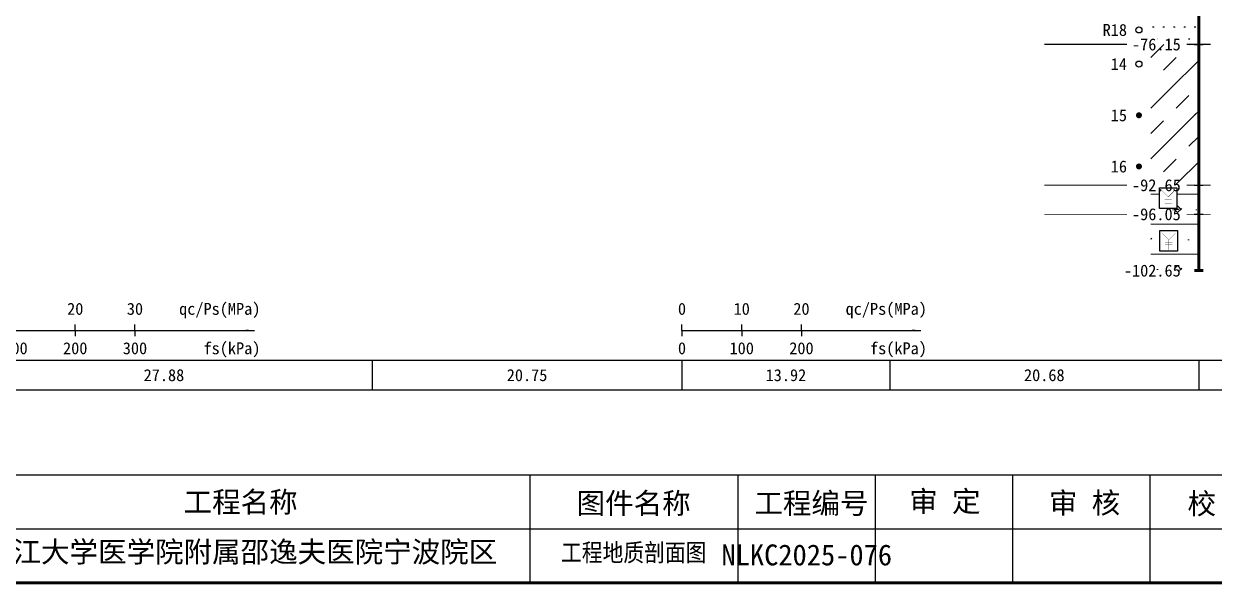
# Model space of a CAD drawing. Extents: x -37 to 3540, y -1485 to 297.
# Drawn here: x 2155.5 to 2354.9, y -282.2 to -188.5 of the extents above; entities that cross this region are included whole.
import ezdxf
from ezdxf.enums import TextEntityAlignment as Align

# ---------------------------------------------------------------- set-up
doc = ezdxf.new("R2010")
doc.units = 0
doc.layers.get('0').update_dxf_attribs({"linetype": 'CONTINUOUS'})
for name, color, linetype in [('FRAME', 7, 'CONTINUOUS'), ('HOLE', 41, 'CONTINUOUS'), ('LagendAid', 7, 'CONTINUOUS'), ('LegendAid', 7, 'CONTINUOUS'), ('RULER', 7, 'CONTINUOUS'), ('SAMPLE', 1, 'CONTINUOUS'), ('STRATUM', 241, 'CONTINUOUS')]:
    doc.layers.add(name, color=color, linetype=linetype)
doc.layers.add('HATCH', color=7, linetype='CONTINUOUS', lineweight=13)
doc.styles.add('ST', font='')
doc.styles.get('ST').set_extended_font_data('SimSun')
pattern_1 = [(45, (2063.151, -294.5), (-5, 5), [0.8, -6.27107]), (315, (2063.151, -294.5), (5, 5), [0.8, -6.27107]), (315, (2063.717, -293.934), (5, 5), [0.8, -6.27107]), (45, (2063.717, -295.066), (-5, 5), [1, -6.07107]), (0, (2063.1513, -297), (0, 5), []), (0, (2063.1513, -294.6), (5.2, 5), [0.2, -3.7])]

# ---------------------------------------------------------------- blocks, each defined once
blk = doc.blocks.new('图签_A3长')
for p, q in [((0, 18), (-380, 18)), ((-222.82, 0), (-222.82, 18)), ((-188, 0), (-188, 18)), ((-165, 0), (-165, 18)), ((-142, 0), (-142, 18)), ((-119, 0), (-119, 18)), ((-320, 9), (0, 9)), ((-380, 0), (0, 0))]:
    blk.add_line(p, q)
at = {"style": 'ST'}
for s, p in [('工程名称', (-271.3, 13.5)), ('图件名称', (-205.49, 13.3)), ('工程编号', (-175.73, 13.3)), ('审 定', (-153.38, 13.61)), ('审 核', (-129.99, 13.36)), ('校 对', (-106.8, 13.23))]:
    blk.add_text(s, height=3.5, dxfattribs=at).set_placement(p, align=Align.MIDDLE_CENTER)
for tag, p in [('01＿单位名称', (-349.98, 8.36)), ('02＿工程名称', (-271.3, 5.16)), ('04＿工程编号', (-176.51, 4.65)), ('05＿日期', (-35.59, 4.65)), ('06＿图号', (-11.16, 4.91))]:
    blk.add_attdef(tag, text='', height=3.5, dxfattribs=at).set_placement(p, align=Align.MIDDLE_CENTER)
at = {"style": 'ST', "width": 0.85}
blk.add_attdef('03＿图件名称', text='', height=3, dxfattribs=at).set_placement((-205.49, 5.05), align=Align.MIDDLE_CENTER)
blk = doc.blocks.new('Arrow')
for points in [[(-3.984779, 0.348623), (0, 0), (-3.189535, 0)], [(-3.189535, 0), (0, 0), (-3.984779, -0.348623)]]:
    blk.add_solid(points)
blk = doc.blocks.new('SampleSoilDisturbed')
blk.add_circle((0, 0), 0.5)
blk = doc.blocks.new('SampleSoilUndisturbed')
at = {"const_width": 0.5}
blk.add_lwpolyline([(-0.25, 0, 1), (0.25, 0, 1)], format="xyb", close=True, dxfattribs=at)
blk = doc.blocks.new('FHt_FH')
at = {"const_width": 0.1}
for points in [[(-0.17, 0.96), (-2.32, 3.1)], [(-1.4, 0.08), (0.99, 0.08)], [(-0.17, 0.96), (1.95, 3.09)], [(-0.17, -2.47), (-0.17, 0.96)], [(-1.4, -0.54), (0.99, -0.54)], [(-1.4, -1.17), (0.99, -1.17)]]:
    blk.add_lwpolyline(points, dxfattribs=at)
at = {"layer": 'LagendAid', "color": 254}
blk.add_lwpolyline([(-3.15, 3.95), (2.66, 3.95), (2.66, -2.96), (-3.15, -2.96)], close=True, dxfattribs=at)
blk = doc.blocks.new('FHt_ZFH')
at = {"const_width": 0.1}
for points in [[(0, 0.88), (-2.15, 3.02)], [(-1.23, 0), (1.16, 0)], [(0, 0.88), (2.12, 3)], [(0, -2.56), (0, 0.88)], [(-1.23, -0.55), (1.16, -0.55)]]:
    blk.add_lwpolyline(points, dxfattribs=at)
at = {"layer": 'LegendAid', "color": 254}
blk.add_lwpolyline([(-3.04, 3.95), (2.93, 3.95), (2.93, -2.94), (-3.04, -2.94)], close=True, dxfattribs=at)

msp = doc.modelspace()

# ---------------------------------------------------------------- hatches: boundary and pattern name
at = {"layer": 'HATCH'}
h = msp.add_hatch(dxfattribs=at)
h.set_pattern_fill('FS', color=142, style=0)
h.set_pattern_definition([(82.875, (2062.3167, -298.206), (0.0003693, 10.0001764), [0.0893, -80.5337]), (143.13, (2062.4177, -298.2818), (-29.999964, 20.000054), [0.12627, -49.87373]), (172.875, (2062.5949, -298.304), (-70.0002457, 9.9996603), [0.17857, -80.44443]), (206.565, (2062.7733, -298.2147), (-9.999705, -9.99969), [0.19954, -22.16046]), (243.435, (2062.8626, -298.0363), (9e-06, -9.999696), [0.19954, -22.16146]), (255.964, (2062.9519, -297.679), (-0.0002, -9.999501), [0.36813, -40.86287]), (255.964, (2063.262, -296.439), (-0.0002, -9.999501), [1.27838, -39.95262]), (255.964, (2063.3304, -296.165), (-0.0002, -9.999501), [0.28235, -40.94865]), (216.87, (2063.5206, -295.9108), (-9.999982, -10.000018), [0.12627, -49.87373]), (243.435, (2063.4196, -295.9865), (9e-06, -9.999696), [0.19954, -22.16146]), (206.565, (2063.699, -295.8215), (-9.999705, -9.99969), [0.19954, -22.16046]), (172.875, (2063.8763, -295.8437), (-70.0002457, 9.9996603), [0.17857, -80.44443]), (143.13, (2063.9773, -295.9194), (-29.999964, 20.000054), [0.12627, -49.87373]), (82.875, (2063.9662, -296.008), (0.0003693, 10.0001764), [0.0893, -80.5337]), (0, (2062.822, -296.66), (0, 10), [0.89286, -9.10714]), (0, (2063.1763, -297), (1, 2), [0, -1.75]), (0, (2063.1513, -296.975), (1, 2), [0, -1.75]), (0, (2063.1513, -297), (1, 2), [0, -1.75]), (0, (2063.1263, -297), (1, 2), [0, -1.75]), (0, (2063.1513, -297.025), (1, 2), [0, -1.75])])
h.paths.add_polyline_path([(2352.26, -183.33), (2344.26, -182.99), (2344.26, -191.9), (2352.26, -191.9)])
h.paths.add_polyline_path([(2340.19, -193.39), (2349.75, -193.39), (2349.75, -190.46), (2340.19, -190.46)], flags=9)
h.paths.add_polyline_path([(2340.19, -184.82), (2349.75, -184.82), (2349.75, -181.89), (2340.19, -181.89)], flags=9)
h = msp.add_hatch(dxfattribs=at)
h.set_pattern_fill('FZNT', color=32, style=0)
h.set_pattern_definition([(45, (2063.151, -297), (-4.24264, 4.24264), [10, 0]), (45, (2064.212, -300.182), (-2.12132, 6.36396), [3, -3])])
h.paths.add_polyline_path([(2352.26, -191.9), (2344.26, -191.9), (2344.26, -215.47), (2352.26, -215.47)])
h.paths.add_polyline_path([(2340.19, -216.96), (2349.75, -216.96), (2349.75, -214.03), (2340.19, -214.03)], flags=9)
h.paths.add_polyline_path([(2340.19, -193.39), (2349.75, -193.39), (2349.75, -190.46), (2340.19, -190.46)], flags=9)
h = msp.add_hatch(dxfattribs=at)
h.set_pattern_fill('SHALIYAN', color=31, style=0, pattern_type=2)
h.set_pattern_definition(pattern_1)
h.paths.add_polyline_path([(2352.26, -215.47), (2344.26, -215.47), (2344.26, -220.33), (2352.26, -220.33)])
h.paths.add_polyline_path([(2348.59, -219.39), (2345.69, -219.39), (2345.69, -215.93), (2348.59, -215.93)], flags=16)
h.paths.add_polyline_path([(2340.19, -221.82), (2349.75, -221.82), (2349.75, -218.89), (2340.19, -218.89)], flags=9)
h.paths.add_polyline_path([(2340.19, -216.96), (2349.75, -216.96), (2349.75, -214.03), (2340.19, -214.03)], flags=9)
h = msp.add_hatch(dxfattribs=at)
h.set_pattern_fill('SHALIYAN', color=31, style=0, pattern_type=2)
h.set_pattern_definition(pattern_1)
h.paths.add_polyline_path([(2352.26, -220.33), (2344.26, -220.33), (2344.26, -229.76), (2352.26, -229.76)])
h.paths.add_polyline_path([(2348.73, -226.51), (2345.74, -226.51), (2345.74, -223.07), (2348.73, -223.07)], flags=16)
h.paths.add_polyline_path([(2338.76, -231.25), (2349.75, -231.25), (2349.75, -228.32), (2338.76, -228.32)], flags=9)
h.paths.add_polyline_path([(2340.19, -221.82), (2349.75, -221.82), (2349.75, -218.89), (2340.19, -218.89)], flags=9)

# ---------------------------------------------------------------- linework, layer by layer
at = {"layer": 'FRAME', "linetype": 'Continuous', "const_width": 0.5}
msp.add_lwpolyline([(2083.15, -282), (2463.15, -282), (2463.15, -15), (2083.15, -15)], close=True, dxfattribs=at)
at = {"layer": 'HOLE', "linetype": 'Continuous', "const_width": 0.5}
for points in [[(2352.26, -79.76), (2352.26, -229.76)], [(2351.51, -229.76), (2353.01, -229.76)]]:
    msp.add_lwpolyline(points, dxfattribs=at)
at = {"layer": 'HOLE', "linetype": 'Continuous'}
for points in [[(2351.51, -191.9), (2353.01, -191.9)], [(2351.51, -215.47), (2353.01, -215.47)], [(2351.51, -220.33), (2353.01, -220.33)]]:
    msp.add_lwpolyline(points, dxfattribs=at)
at = {"layer": 'RULER', "linetype": 'Continuous'}
for points in [[(2164.16, -239.76), (2164.16, -238.76)], [(2174.16, -239.76), (2174.16, -238.76)], [(2265.75, -239.76), (2265.75, -238.76)], [(2275.75, -239.76), (2275.75, -238.76)], [(2285.75, -239.76), (2285.75, -238.76)], [(2144.16, -239.76), (2194.16, -239.76)], [(2164.16, -239.76), (2164.16, -240.76)], [(2174.16, -239.76), (2174.16, -240.76)], [(2265.75, -239.76), (2305.75, -239.76)], [(2265.75, -239.76), (2265.75, -240.76)], [(2275.75, -239.76), (2275.75, -240.76)], [(2285.75, -239.76), (2285.75, -240.76)], [(2144.16, -244.76), (2213.87, -244.76), (2213.87, -249.76), (2144.16, -249.76)], [(2213.87, -244.76), (2265.75, -244.76), (2265.75, -249.76), (2213.87, -249.76)], [(2265.75, -244.76), (2300.55, -244.76), (2300.55, -249.76), (2265.75, -249.76)], [(2300.55, -244.76), (2352.26, -244.76), (2352.26, -249.76), (2300.55, -249.76)], [(2352.26, -244.76), (2402.14, -244.76), (2402.14, -249.76), (2352.26, -249.76)]]:
    msp.add_lwpolyline(points, dxfattribs=at)
at = {"layer": 'STRATUM', "linetype": 'Continuous'}
for points, const_width in [([(2326.41, -191.9), (2339.33, -191.9), (2340.26, -191.9)], 0.2), ([(2350.26, -191.9), (2352.26, -191.9), (2354.26, -191.9)], 0.2), ([(2326.41, -215.47), (2339.33, -215.47), (2340.26, -215.47)], 0.2), ([(2350.26, -215.47), (2352.26, -215.47), (2354.26, -215.47)], 0.2), ([(2326.41, -220.33), (2339.33, -220.33), (2340.26, -220.33)], 0.1), ([(2350.26, -220.33), (2352.26, -220.33), (2354.26, -220.33)], 0.1)]:
    msp.add_lwpolyline(points, dxfattribs=dict(at, const_width=const_width))

# ---------------------------------------------------------------- block references
at = {"layer": 'FRAME'}
ref = msp.add_blockref('图签_A3长', (2463.15, -282), dxfattribs=at)
ref.add_attrib('02＿工程名称', '浙江大学医学院附属邵逸夫医院宁波院区', dxfattribs={"layer": '0', "height": 3.5, "style": 'ST'}).set_placement((2191.85, -276.84), align=Align.MIDDLE_CENTER)
ref.add_attrib('03＿图件名称', '工程地质剖面图', dxfattribs={"layer": '0', "height": 3, "style": 'ST', "width": 0.85}).set_placement((2257.67, -276.95), align=Align.MIDDLE_CENTER)
ref.add_attrib('04＿工程编号', 'NLKC2025-076', dxfattribs={"layer": '0', "height": 3.5, "style": 'ST'}).set_placement((2286.64, -277.35), align=Align.MIDDLE_CENTER)
at = {"layer": 'HATCH', "xscale": 0.5, "yscale": 0.5, "zscale": 0.5}
for name, p in [('FHt_FH', (2347.26, -217.9)), ('FHt_ZFH', (2347.26, -225.05))]:
    msp.add_blockref(name, p, dxfattribs=at)
at = {"layer": 'RULER', "xscale": 0.4, "yscale": 0.4, "zscale": 0.4}
for p in [(2194.16, -239.76), (2305.75, -239.76)]:
    msp.add_blockref('Arrow', p, dxfattribs=at)
at = {"layer": 'SAMPLE'}
for name, p in [('SampleSoilDisturbed', (2342.26, -189.48)), ('SampleSoilDisturbed', (2342.26, -195.19)), ('SampleSoilUndisturbed', (2342.26, -203.76)), ('SampleSoilUndisturbed', (2342.26, -212.33))]:
    msp.add_blockref(name, p, dxfattribs=at)

# ---------------------------------------------------------------- texts
at = {"layer": 'HOLE', "style": 'ST'}
for s, p in [('-76.15', (2349.26, -191.9)), ('-92.65', (2349.26, -215.47)), ('-96.05', (2349.26, -220.33)), ('-102.65', (2349.26, -229.76))]:
    msp.add_text(s, height=2, dxfattribs=at).set_placement(p, align=Align.MIDDLE_RIGHT)
at = {"layer": 'RULER', "style": 'ST'}
for p in [(2195.16, -237.76), (2306.75, -237.76)]:
    msp.add_text('qc/Ps(MPa)', height=2, dxfattribs=at).set_placement(p, align=Align.BOTTOM_RIGHT)
for s, p in [('20', (2164.16, -237.76)), ('30', (2174.16, -237.76)), ('0', (2265.75, -237.76)), ('10', (2275.75, -237.76)), ('20', (2285.75, -237.76))]:
    msp.add_text(s, height=2, dxfattribs=at).set_placement(p, align=Align.BOTTOM_CENTER)
for s, p in [('100', (2154.16, -241.76)), ('200', (2164.16, -241.76)), ('300', (2174.16, -241.76)), ('0', (2265.75, -241.76)), ('100', (2275.75, -241.76)), ('200', (2285.75, -241.76))]:
    msp.add_text(s, height=2, dxfattribs=at).set_placement(p, align=Align.TOP_CENTER)
for p in [(2195.16, -241.76), (2306.75, -241.76)]:
    msp.add_text('fs(kPa)', height=2, dxfattribs=at).set_placement(p, align=Align.TOP_RIGHT)
for s, p in [('27.88', (2179.01, -247.26)), ('20.75', (2239.81, -247.26)), ('13.92', (2283.15, -247.26)), ('20.68', (2326.41, -247.26))]:
    msp.add_text(s, height=2, dxfattribs=at).set_placement(p, align=Align.MIDDLE_CENTER)
at = {"layer": 'SAMPLE', "style": 'ST'}
for s, p in [('R18', (2340.26, -189.48)), ('14', (2340.26, -195.19)), ('15', (2340.26, -203.76)), ('16', (2340.26, -212.33))]:
    msp.add_text(s, height=2, dxfattribs=at).set_placement(p, align=Align.MIDDLE_RIGHT)

doc.saveas('drawing.dxf')
